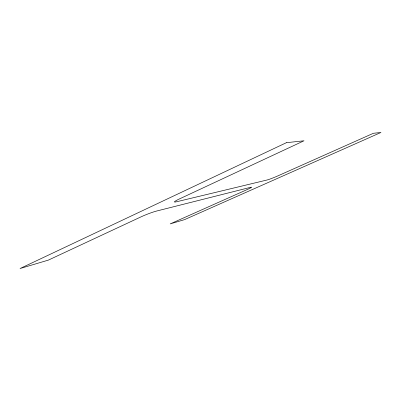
<?xml version="1.0" encoding="UTF-8"?>
<svg xmlns="http://www.w3.org/2000/svg" width="401" height="401" viewBox="0 0 401 401"><rect width="100%" height="100%" fill="white"/><g stroke="black" fill="none" stroke-linecap="round" stroke-linejoin="round"><path stroke-width="0.6" d="M286.389 142.691L20.05 268.525L48.356 260.114L140.726 216.996A11.975 1.038 -21.5 0 1 156.54 211.056L250.67 187.302A8.942 0.591 -22.2 0 1 246.996 189.648L170.204 223.893L184.595 219.613L380.95 132.475L373.381 133.292L278.134 175.763A9.238 0.622 -22.5 0 1 266.961 180.024L176.455 201.793A12.376 1.128 -21.8 0 1 179.603 198.851L303.998 140.786L286.389 142.691"/></g></svg>
